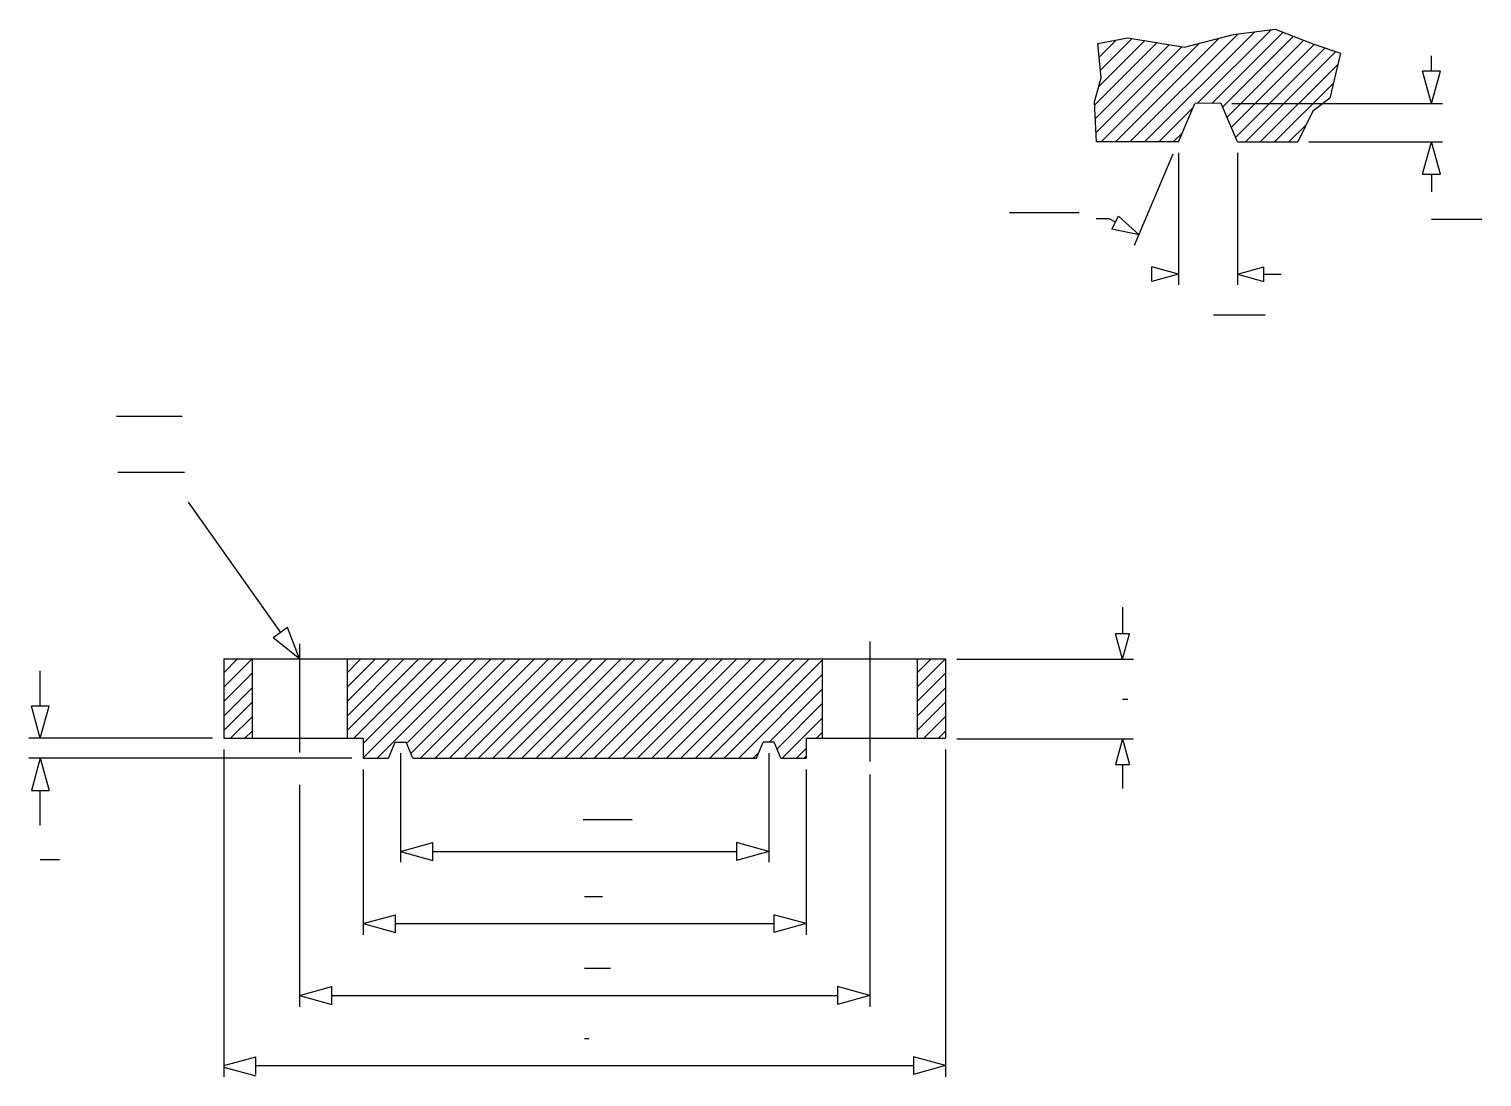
# Model space of a CAD drawing. Extents: x 391 to 1456, y 214 to 983.
import ezdxf

# ---------------------------------------------------------------- set-up
doc = ezdxf.new("R2010")
doc.units = 0
doc.header["$MEASUREMENT"] = 0
doc.layers.get('0').update_dxf_attribs({"linetype": 'CONTINUOUS'})
for name, color, linetype in [('-1', 7, 'CONTINUOUS'), ('1', 7, 'CONTINUOUS'), ('FLAN1$0$-1', 7, 'CONTINUOUS'), ('FLAN1$0$1', 7, 'CONTINUOUS')]:
    doc.layers.add(name, color=color, linetype=linetype)

msp = doc.modelspace()

# ---------------------------------------------------------------- linework, layer by layer
at = {"layer": '-1', "color": 7, "linetype": 'Continuous'}
for p, q in [((1274, 978.8), (1304.7, 982.7)), ((1304.7, 982.7), (1332.9, 971.7)), ((1174.6, 972.1), (1196.6, 976.4)), ((1176.9, 947), (1174.6, 972.1)), ((1196.6, 976.4), (1238.2, 969.4)), ((1238.2, 969.4), (1274, 978.8)), ((1332.9, 971.7), (1352.6, 965)), ((1352.6, 965), (1344.7, 932)), ((1172.2, 929.3), (1176.9, 947)), ((1173.5, 899.9), (1172.2, 929.3)), ((1233.7, 899.9), (1245.7, 928.1)), ((1264.9, 928.1), (1245.8, 928.3)), ((1276.9, 899.9), (1264.9, 928.1)), ((1344.7, 932), (1332.2, 922.6)), ((1332.2, 922.6), (1321.3, 899.9)), ((1233.7, 899.9), (1173.5, 899.9)), ((1276.9, 899.9), (1321.3, 899.9)), ((533.3, 520.8), (533.3, 462.5)), ((533.3, 520.8), (638.9, 520.8)), ((554.1, 520.8), (554.1, 462.5)), ((623.8, 520.8), (623.8, 462.5)), ((957.6, 520.8), (1062.9, 520.8)), ((972.4, 520.8), (972.4, 462.5)), ((1042.1, 520.8), (1042.1, 462.5)), ((1062.9, 520.8), (1062.9, 462.5)), ((533.3, 462.5), (635.6, 462.5)), ((635.6, 462.5), (635.6, 448)), ((654.1, 448), (659.1, 459.7)), ((659.1, 459.7), (667.1, 459.7)), ((672.1, 448), (667.1, 459.7)), ((924.1, 448), (929.1, 459.7)), ((937.1, 459.7), (929.1, 459.7)), ((942.1, 448), (937.1, 459.7)), ((960.6, 462.5), (960.6, 448)), ((960.6, 462.5), (1062.9, 462.5)), ((635.6, 448), (654.1, 448)), ((672.1, 448), (924.1, 448)), ((942.1, 448), (960.6, 448)), ((960.6, 449.3), (959.2, 448))]:
    msp.add_line(p, q, dxfattribs=at)
at = {"layer": '-1', "color": 3, "linetype": 'Continuous'}
for p, q in [((1419.3, 951.8), (1419.3, 963)), ((1419.3, 928.1), (1412.7, 951.8)), ((1425.8, 951.8), (1412.7, 951.8)), ((1419.3, 928.1), (1425.8, 951.8)), ((1272.9, 928.1), (1427.3, 928.1)), ((1329.3, 899.9), (1427.3, 899.9)), ((1412.7, 876.2), (1419.3, 899.9)), ((1425.8, 876.2), (1419.3, 899.9)), ((1201.5, 824.2), (1229.9, 891.1)), ((1233.7, 891.9), (1233.7, 795)), ((1276.9, 891.9), (1276.9, 795)), ((1412.7, 876.2), (1425.8, 876.2)), ((1419.3, 876.2), (1419.3, 863.4)), ((1182.8, 843.5), (1173.4, 843.5)), ((1187.5, 841), (1182.8, 843.5)), ((1184.9, 835.9), (1189.8, 845.5)), ((1204.8, 831.9), (1189.8, 845.5)), ((1204.8, 831.9), (1184.9, 835.9)), ((1214.2, 797.5), (1214.2, 808.2)), ((1233.7, 802.9), (1214.2, 808.2)), ((1233.7, 802.9), (1214.2, 797.5)), ((1276.9, 802.9), (1296.3, 808.2)), ((1276.9, 802.9), (1296.3, 797.5)), ((1296.3, 797.5), (1296.3, 808.2)), ((1296.3, 802.9), (1309.1, 802.9)), ((575.2, 540.2), (507.6, 635.7)), ((1192.6, 558.7), (1192.6, 539.2)), ((580.2, 543.8), (569.6, 536.1)), ((588.9, 520.8), (580.2, 543.8)), ((588.9, 520.8), (569.6, 536.1)), ((1197.8, 539.2), (1187.5, 539.2)), ((1192.6, 520.5), (1187.5, 539.2)), ((1192.6, 520.5), (1197.8, 539.2)), ((398.8, 486.2), (398.8, 511.9)), ((1071, 520.5), (1200.6, 520.5)), ((398.8, 462.5), (392.3, 486.2)), ((405.4, 486.2), (392.3, 486.2)), ((398.8, 462.5), (405.4, 486.2)), ((525, 462.5), (390.5, 462.5)), ((1071, 462.2), (1200.6, 462.2)), ((1192.6, 462.2), (1187.5, 443.4)), ((1192.6, 462.2), (1197.8, 443.4)), ((627.3, 448), (390.5, 448)), ((398.8, 448), (392.3, 424.2)), ((398.8, 448), (405.4, 424.2)), ((533.3, 454.2), (533.3, 214.1)), ((663.1, 451.7), (663.1, 371.6)), ((933.1, 451.7), (933.1, 371.6)), ((1062.9, 454.2), (1062.9, 214.1)), ((635.6, 439.7), (635.6, 318.3)), ((960.6, 439.7), (960.6, 318.3)), ((1187.5, 443.4), (1197.8, 443.4)), ((1192.6, 443.4), (1192.6, 425.8)), ((588.9, 428.5), (588.9, 265.5)), ((1007.2, 436), (1007.2, 265.5)), ((392.3, 424.2), (405.4, 424.2)), ((398.8, 398.5), (398.8, 424.2)), ((663.1, 379.6), (686.8, 386.1)), ((686.8, 373), (686.8, 386.1)), ((933.1, 379.6), (909.4, 386.1)), ((909.4, 386.1), (909.4, 373)), ((663.1, 379.6), (686.8, 373)), ((686.8, 379.6), (909.4, 379.6)), ((933.1, 379.6), (909.4, 373)), ((635.6, 326.6), (659.3, 333.1)), ((659.3, 320), (659.3, 333.1)), ((960.6, 326.6), (936.9, 333.1)), ((936.9, 333.1), (936.9, 320)), ((635.6, 326.6), (659.3, 320)), ((659.3, 326.6), (936.9, 326.6)), ((960.6, 326.6), (936.9, 320)), ((588.9, 273.8), (612.6, 280.4)), ((612.6, 267.3), (612.6, 280.4)), ((1007.2, 273.8), (983.5, 280.4)), ((983.5, 280.4), (983.5, 267.3)), ((588.9, 273.8), (612.6, 267.3)), ((612.6, 273.8), (983.5, 273.8)), ((1007.2, 273.8), (983.5, 267.3)), ((533.3, 222.4), (557, 229)), ((557, 215.9), (557, 229)), ((1062.9, 222.4), (1039.2, 229)), ((1039.2, 229), (1039.2, 215.9)), ((533.3, 221.4), (557, 214.9)), ((557, 222.4), (1039.2, 222.4)), ((1062.9, 222.4), (1039.2, 215.9))]:
    msp.add_line(p, q, dxfattribs=at)
at = {"layer": '-1', "color": 5, "linetype": 'Continuous'}
for p, q in [((1419.3, 843.4), (1456.3, 843.4)), ((1259.3, 773.2), (1297.3, 773.2)), ((1192.6, 491.3), (1196.6, 491.3)), ((797, 403), (833, 403)), ((398.8, 373.5), (412.8, 373.5)), ((798.1, 346.6), (811.1, 346.6)), ((798.1, 293.8), (817.1, 293.8)), ((798.1, 242.4), (801.1, 242.4))]:
    msp.add_line(p, q, dxfattribs=at)
at = {"layer": '-1', "color": 2, "linetype": 'Continuous'}
for p, q in [((454.8, 698.8), (502.8, 698.8)), ((455.6, 657.8), (504.6, 657.8))]:
    msp.add_line(p, q, dxfattribs=at)
at = {"layer": '-1', "color": 4, "linetype": 'Continuous'}
for p, q in [((1007.2, 533.5), (1007.2, 445.4)), ((588.9, 531.9), (588.9, 452))]:
    msp.add_line(p, q, dxfattribs=at)
at = {"color": 4, "linetype": 'Continuous'}
for p, q in [((533.3, 510.6), (543.5, 520.8)), ((533.3, 500), (554.1, 520.8)), ((623.8, 510.6), (634, 520.8)), ((623.8, 500), (644.6, 520.8)), ((623.8, 489.4), (655.2, 520.8)), ((623.8, 478.8), (665.8, 520.8)), ((623.8, 468.2), (676.4, 520.8)), ((628.7, 462.5), (687, 520.8)), ((635.6, 458.8), (697.6, 520.8)), ((635.6, 448.2), (708.2, 520.8)), ((646, 448), (718.8, 520.8)), ((667.5, 458.8), (729.4, 520.8)), ((670.6, 451.4), (740, 520.8)), ((678, 448.2), (750.6, 520.8)), ((688.4, 448), (761.3, 520.8)), ((699, 448), (771.9, 520.8)), ((709.6, 448), (782.5, 520.8)), ((720.4, 448.2), (793.1, 520.8)), ((730.8, 448), (803.7, 520.8)), ((741.4, 448), (814.3, 520.8)), ((752, 448), (824.9, 520.8)), ((762.8, 448.2), (835.5, 520.8)), ((773.2, 448), (846.1, 520.8)), ((783.9, 448), (856.7, 520.8)), ((794.5, 448), (867.3, 520.8)), ((805.3, 448.2), (877.9, 520.8)), ((815.7, 448), (888.5, 520.8)), ((826.3, 448), (899.1, 520.8)), ((836.9, 448), (909.7, 520.8)), ((847.7, 448.2), (920.3, 520.8)), ((858.1, 448), (931, 520.8)), ((868.7, 448), (941.6, 520.8)), ((879.3, 448), (952.2, 520.8)), ((890.1, 448.2), (962.8, 520.8)), ((900.5, 448), (972.4, 519.8)), ((1042.1, 510.6), (1052.3, 520.8)), ((1042.1, 500), (1062.9, 520.8)), ((533.3, 489.4), (554.1, 510.2)), ((911.1, 448), (972.4, 509.2)), ((1042.1, 489.4), (1062.9, 510.2)), ((533.3, 478.8), (554.1, 499.5)), ((933.5, 459.7), (972.4, 498.6)), ((1042.1, 478.8), (1062.9, 499.6)), ((533.3, 468.2), (554.1, 488.9)), ((939.2, 454.8), (972.4, 488)), ((1042.1, 468.2), (1062.9, 489)), ((538.2, 462.5), (554.1, 478.3)), ((943, 448), (972.4, 477.4)), ((1047, 462.5), (1062.9, 478.4)), ((548.8, 462.5), (554.1, 467.7)), ((968.1, 462.5), (972.4, 466.8)), ((1057.6, 462.5), (1062.9, 467.8)), ((921.7, 448), (925.8, 452)), ((953.6, 448), (960.6, 455))]:
    msp.add_line(p, q, dxfattribs=at)
at = {"layer": '1', "color": 7, "linetype": 'Continuous'}
msp.add_line((638.9, 520.8), (957.6, 520.8), dxfattribs=at)
at = {"layer": 'FLAN1$0$-1', "color": 2, "linetype": 'Continuous'}
msp.add_line((1109.8, 848.2), (1160.8, 848.2), dxfattribs=at)
at = {"layer": 'FLAN1$0$1', "color": 4, "linetype": 'Continuous'}
for p, q in [((1208.7, 899.9), (1289.6, 980.8)), ((1247.7, 928.3), (1301.8, 982.3)), ((1172.3, 927.1), (1218, 972.8)), ((1172.7, 917), (1227, 971.3)), ((1174.6, 971.8), (1174.9, 972.2)), ((1175.3, 940.7), (1208.9, 974.3)), ((1175.5, 962.2), (1188.1, 974.8)), ((1176.4, 952.5), (1199.8, 975.9)), ((1176.9, 899.9), (1249.2, 972.3)), ((1187.5, 899.9), (1263.6, 976.1)), ((1198.1, 899.9), (1277.4, 979.2)), ((1258.2, 928.2), (1310.5, 980.5)), ((1266, 925.4), (1318.1, 977.5)), ((1269.2, 917.9), (1325.7, 974.5)), ((1272.3, 910.5), (1333.4, 971.6)), ((1173.2, 906.8), (1236.1, 969.7)), ((1275.5, 903.1), (1341.3, 968.9)), ((1282.9, 899.9), (1349.2, 966.2)), ((1293.5, 899.9), (1350.7, 957)), ((1304.1, 899.9), (1347.4, 943.1)), ((1219.3, 899.9), (1244.3, 924.9)), ((1229.9, 899.9), (1236.4, 906.4)), ((1314.7, 899.9), (1327.3, 912.4))]:
    msp.add_line(p, q, dxfattribs=at)

doc.saveas('drawing.dxf')
